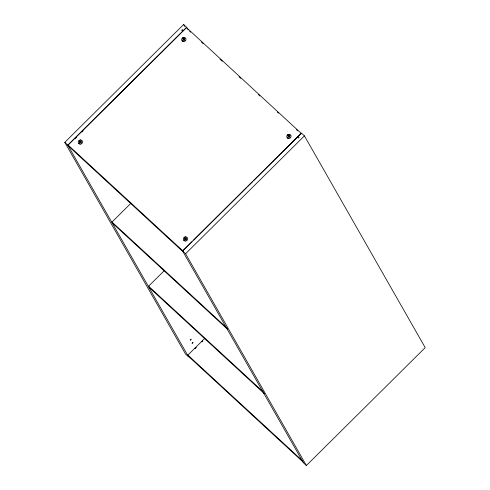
<?xml version="1.0" encoding="UTF-8"?>
<svg xmlns="http://www.w3.org/2000/svg" width="490" height="490" viewBox="0 0 490 490"><rect width="100%" height="100%" fill="white"/><g stroke="black" fill="none" stroke-linecap="round" stroke-linejoin="round"><path stroke-width="0.73" d="M64.79 142.363L67.81 145.15L188.595 356.904L185.575 354.123L64.79 142.363L183.621 24.5L186.641 27.287L188.16 29.939M67.81 145.15L186.641 27.287M68.079 145.04L182.837 250.849L183.695 252.356L68.937 146.547L68.079 145.04L186.494 27.593L301.252 133.403L253.453 180.81M111.996 222.043L226.76 327.853L227.617 329.36L112.859 223.55L111.996 222.043L131.02 203.179M182.574 250.96L301.405 133.096L304.425 135.877L425.21 347.637L306.379 465.5L303.359 462.713L182.574 250.96L185.594 253.74L306.379 465.5M182.837 250.849L192.074 241.693M193.703 240.076L246.936 187.278M248.02 186.2L252.368 181.888M148.599 286.215L263.363 392.024L264.22 393.525L149.456 287.716L148.599 286.215L164.358 270.584M185.594 253.74L304.425 135.877M303.506 462.407L188.748 356.598L187.891 355.097L204.728 338.394M182.415 37.993L184.007 37.399M79.013 140.55L80.605 139.962M287.514 134.891L289.106 134.303M184.111 237.454L185.698 236.866M182.151 40.946L182.568 41.283M287.25 137.843L287.667 138.186M78.743 143.509L79.166 143.846M183.842 240.406L184.264 240.743M189.599 31.17L190.726 32.205M201.415 42.06L203.099 43.616M219.979 59.18L222.227 61.256M239.108 76.814L240.792 78.369M258.23 94.448L259.921 96.003M277.358 112.081L278.485 113.123M296.487 129.721L297.608 130.757M183.309 30.594L182.298 29.663L181.674 30.288L182.684 31.213M298.067 136.404L299.078 137.335L298.453 137.953L297.442 137.022M187.891 355.097L302.649 460.906M183.621 24.5L184.761 26.491M81.928 132.031A1.182 0.441 -47.3 0 1 82.1 131.749M82.247 131.559A1.182 0.441 -47.3 0 1 82.498 131.289M82.675 131.13A1.182 0.441 -47.3 0 1 83.147 130.848M201.88 341.849A1.182 0.441 -47.3 0 1 202.101 341.567M202.266 341.383A1.182 0.441 -47.3 0 1 202.713 341.022M75.472 138.407A1.035 0.386 -47.3 0 1 75.632 138.198M75.809 137.996A1.035 0.386 -47.3 0 1 76.201 137.684M75.429 138.364A1.182 0.441 -47.3 0 1 75.613 138.125M75.828 137.904A1.182 0.441 -47.3 0 1 76.275 137.561M195.094 348.66A1.182 0.441 -47.3 0 1 195.24 348.421M195.424 348.182A1.182 0.441 -47.3 0 1 195.865 347.765M196.086 347.612A1.182 0.441 -47.3 0 1 196.294 347.52M195.167 348.666A1.035 0.386 -47.3 0 1 195.283 348.457M195.62 348.053A1.035 0.386 -47.3 0 1 195.816 347.876M190.285 339.993C191.535 340.489 191.394 337.824 190.285 339.993M192.117 343.196C193.366 343.698 193.219 341.034 192.117 343.196M79.717 141.01L79.294 141.42L80.005 142.076L79.27 142.798L79.674 143.172L80.409 142.443L81.113 143.098L81.53 142.682L80.826 142.033L81.554 141.304L81.15 140.936L80.421 141.659L79.717 141.01M183.119 38.447L182.703 38.863L183.407 39.512L182.678 40.235L183.082 40.609L183.811 39.886L184.516 40.535L184.938 40.119L184.228 39.47L184.963 38.747L184.559 38.373L183.824 39.096L183.119 38.447M184.81 237.907L184.393 238.324L185.097 238.973L184.369 239.702L184.773 240.069L185.502 239.347L186.212 239.996L186.629 239.586L185.924 238.93L186.653 238.207L186.249 237.834L185.52 238.557L184.81 237.907M288.218 135.344L287.802 135.761L288.506 136.41L287.771 137.139L288.175 137.512L288.91 136.784L289.615 137.433L290.031 137.022L289.327 136.367L290.055 135.644L289.657 135.271L288.922 136L288.218 135.344M185.324 241.043A2.223 2.046 -29.7 0 0 187.486 237.938A2.223 2.046 -29.7 0 0 183.726 237.883A2.223 2.046 -29.7 0 0 185.324 241.043M80.225 144.14A2.223 2.046 -29.7 0 0 82.387 141.034A2.223 2.046 -29.7 0 0 78.627 140.979A2.223 2.046 -29.7 0 0 80.225 144.14M288.726 138.48A2.223 2.046 -29.7 0 0 290.889 135.375A2.223 2.046 -29.7 0 0 287.128 135.32A2.223 2.046 -29.7 0 0 288.726 138.48M183.628 41.583A2.223 2.046 -29.7 0 0 185.796 38.477A2.223 2.046 -29.7 0 0 182.035 38.416A2.223 2.046 -29.7 0 0 183.628 41.583"/></g></svg>
